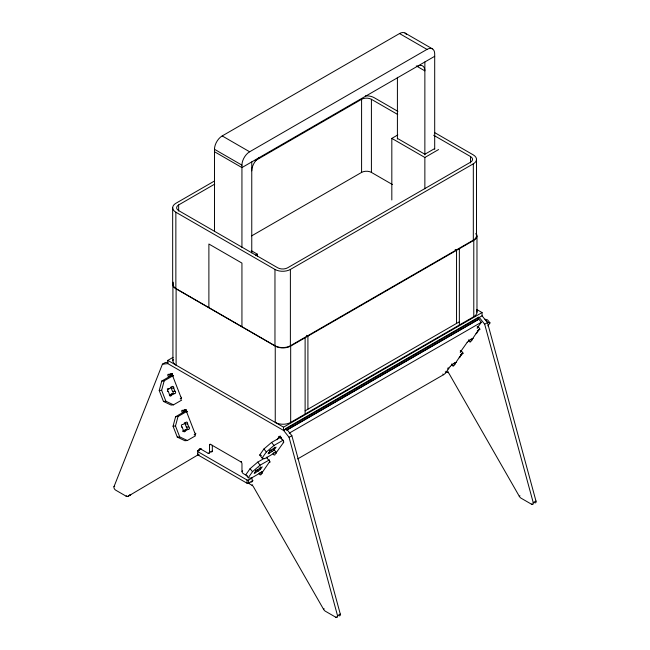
<?xml version="1.0" encoding="UTF-8"?>
<svg xmlns="http://www.w3.org/2000/svg" width="650" height="650" viewBox="0 0 650 650"><rect width="100%" height="100%" fill="white"/><g stroke="black" fill="none" stroke-linecap="round" stroke-linejoin="round"><path stroke-width="0.97" d="M172.664 284.082L172.664 207.764M172.916 284.391L172.916 360.717M476.515 159.372L476.515 235.69M476.978 312.236L476.978 235.918M255.994 470.876L262.234 466.887L260.382 469.454L259.001 467.756M260.414 469.536L254.191 473.533L256.051 470.941L255.442 470.186M269.848 451.173L276.071 447.159L274.235 449.751M274.267 449.824L272.317 451.417L270.766 449.524M450.223 366.356L452.067 364.772M461.053 355.095L461.849 354.161M467.163 342.266L468.975 340.689M477.88 331.061L478.684 330.127M172.811 376.049L172.819 375.96A1.479 0.853 60 0 0 171.771 374.148A1.406 0.812 60 0 0 170.779 374.416M181.683 400.108L173.493 404.828L171.072 405.048L163.459 401.432L159.226 390.52L161.769 381.046L170.771 375.854L173.192 375.635L164.19 380.827L161.769 381.046M173.493 404.828L165.88 401.213L161.647 390.301L164.19 380.827M195.512 435.793L187.33 440.513L184.909 440.733L177.287 437.117L173.062 426.205L175.606 416.731L184.608 411.531A1.292 1.016 84.9 0 0 185.843 409.801M187.33 440.513L179.717 436.898L175.484 425.986L178.027 416.512L187.029 411.32M167.928 362.286L165.23 362.578L162.427 364.187L114.002 486.663L114.701 486.257M264.249 458.356L257.701 462.134L250.079 468.683L245.846 474.703L248.268 477.718L250.803 478.4L259.805 473.208M273.658 453.505L264.656 458.705L262.121 458.023L259.699 455.008L263.933 448.979L271.554 442.439L280.946 437.125M248.268 477.718L252.501 471.697L260.122 465.148L269.441 459.875M262.121 458.023L266.354 451.994L273.975 445.453L283.059 440.253M277.006 439.782L278.712 437.352L280.109 436.54M261.885 471.746L259.09 473.363A1.446 0.837 60 0 0 260.211 474.841A1.446 0.837 60 0 0 261.072 474.151L269.043 462.556L270.099 461.947M297.659 458.916L443.454 374.766A2.259 0.479 -38.8 0 0 445.859 372.702L450.271 366.421M461.532 351.504L460.192 352.219L467.212 342.331M478.465 327.421L477.132 328.128L481.317 322.278L478.887 319.264L286.845 430.129M460.314 356.281L461.102 355.16L460.501 354.404M477.149 332.248L477.937 331.134L477.327 330.379M487.89 325.918L490.003 322.904L487.581 319.889L485.046 319.207L487.468 322.221L490.003 322.904M476.751 332.808L476.06 333.694L476.791 333.442M459.875 356.882L459.233 357.727L459.875 357.533M272.293 451.417L268.076 453.838L269.904 451.238L269.295 450.483M260.902 467.594L260.293 466.846M273.812 453.375L273.699 452.928M260.219 472.883L260.959 472.469M478.993 329.891L479.871 329.461M462.158 353.917L463.044 353.494M113.953 486.622A2.446 1.414 60 0 0 115.692 490.157L126.067 496.153A3.778 2.186 60 0 0 127.969 496.332L198.193 454.756M214.484 231.595L214.484 149.289A10.904 6.297 -60 0 1 222.194 135.931L399.531 33.548A10.904 6.297 -60 0 1 406.38 34.409M241.938 247.439L241.938 165.141A10.904 6.297 -60 0 1 249.649 151.783L426.985 49.4A10.904 6.297 -60 0 1 434.696 53.852L434.696 149.297M214.549 180.968L175.857 203.312A10.904 6.297 0 0 0 175.857 212.217L175.857 288.535L274.966 345.759A10.904 6.297 0 0 0 290.387 345.759L473.322 240.143A10.904 6.297 0 0 0 476.003 233.781M434.696 56.298L241.938 167.578L214.484 151.734M178.653 211.023L178.653 204.929L214.711 184.112M255.166 160.753L361.587 99.312A6.947 4.006 0 0 1 371.41 99.312L397.719 114.506M391.82 199.972L391.82 138.393L397.816 134.932M251.648 235.877L361.587 172.404A6.947 4.006 0 0 1 371.41 172.404L392.462 184.559M434.696 148.566L424.864 154.245L397.41 138.393M255.645 255.174L257.359 254.182L257.359 256.197M391.82 138.393L424.864 157.471L438.571 149.557M175.857 212.217L274.966 269.441A10.904 6.297 0 0 0 290.387 269.441L473.322 163.824A10.904 6.297 0 0 0 473.322 154.919L434.728 132.641M248.162 482.641A1.812 1.048 60 0 0 249.072 483.592L251.981 485.274A3.014 1.739 60 0 1 253.5 486.882L323.521 609.237A3.778 2.186 60 0 0 325.423 611.252L335.79 617.24A2.446 1.414 60 0 0 337.537 615.704L289.063 437.296L283.66 430.495L167.83 363.618L167.83 360.384L173.095 357.346M168.301 376.334A1.446 0.837 60 0 1 167.846 374.611A1.446 0.837 60 0 1 169.032 374.571L169.902 374.083M172.193 373.62L169.024 374.587M171.771 374.148L172.469 373.742M171.291 374.961L168.309 376.399M173.477 375.789L172.778 376.188L180.749 396.736M168.886 388.895L171.803 387.213A1.292 1.016 84.9 0 1 173.095 386.466A1.292 1.016 84.9 0 1 173.737 388.131L174.923 391.178A1.292 1.016 84.9 0 1 175.565 392.844A1.292 1.016 84.9 0 1 174.273 393.591L171.364 395.265A1.292 1.016 84.9 0 1 170.072 396.012A1.292 1.016 84.9 0 1 169.423 394.347L168.244 391.308A1.292 1.016 84.9 0 1 167.594 389.642A1.292 1.016 84.9 0 1 168.886 388.895L167.269 389.033M169.666 395.062L171.852 393.803A1.292 1.016 84.9 0 0 173.144 393.055A1.292 1.016 84.9 0 0 172.494 391.389L171.316 388.351A1.292 1.016 84.9 0 0 171.096 387.059M181.618 397.914L180.213 398.718A1.446 0.837 60 0 0 181.399 398.694A1.446 0.837 60 0 0 180.936 396.971M173.144 283.099A10.904 6.297 0 0 0 176.109 288.844L275.251 346.084A10.904 6.297 0 0 0 290.672 346.084L473.785 240.37A10.904 6.297 0 0 0 476.084 233.415M184.202 409.866L182.975 410.572L184.738 410.41A1.406 0.812 60 0 1 185.819 410.207A1.406 0.812 60 0 1 186.672 411.84M185.721 410.126L186.42 409.727M187.428 411.767L186.729 412.173L194.699 432.713M185.648 422.914L182.739 424.588A1.292 1.016 84.9 0 0 181.447 425.336A1.292 1.016 84.9 0 0 182.089 427.001L183.276 430.048A1.292 1.016 84.9 0 0 183.918 431.714A1.292 1.016 84.9 0 0 185.209 430.966L188.126 429.284A1.292 1.016 84.9 0 0 189.418 428.545A1.292 1.016 84.9 0 0 188.768 426.871L187.59 423.832A1.292 1.016 84.9 0 0 186.94 422.167A1.292 1.016 84.9 0 0 185.648 422.914L184.291 423.036M182.788 431.186L185.697 429.504A1.292 1.016 84.9 0 0 186.997 428.756A1.292 1.016 84.9 0 0 186.347 427.091L185.169 424.044A1.292 1.016 84.9 0 0 185.014 422.858M195.91 433.696L194.163 434.704A1.446 0.837 60 0 0 195.349 434.679A1.446 0.837 60 0 0 194.886 432.957L194.773 432.778M199.209 450.726A1.885 1.089 60 0 1 199.152 450.271L199.152 449.662L200.558 448.849M252.143 481.211L248.633 483.234A1.129 0.65 0 0 1 247.041 483.234L197.771 454.829L197.771 450.677L201.281 448.654M199.152 449.662A1.885 1.089 60 0 1 200.484 448.89L208.195 453.343A1.885 1.089 60 0 0 209.528 452.571L209.528 445.006L210.754 444.299M126.067 496.153L126.766 495.747M198.339 454.634L197.99 454.837A3.014 1.739 60 0 1 199.192 454.829M127.969 496.332L130.764 494.715A3.778 2.186 60 0 1 129.643 494.853M208.195 453.343L209.243 452.733M209.528 452.571L212.322 450.954L212.322 445.266M305.118 410.841L459.347 321.799M275.251 346.084L275.251 422.411A10.904 6.297 0 0 0 290.672 422.411L473.785 316.688A10.904 6.297 0 0 0 476.466 310.326M283.538 427.196L482.073 312.569L482.073 315.803L283.538 430.422L283.538 427.196L167.83 360.384M285.764 428.48L478.709 317.086L478.709 319.126L286.642 430.016M283.66 430.495L286.463 428.878L291.858 435.687L340.283 614.071A2.446 1.414 60 0 1 339.007 615.81M278.712 437.352L278.671 437.076A1.479 0.853 60 0 1 279.719 436.467L280.418 436.069M281.401 437.483L280.694 437.881L282.466 440.082A1.446 0.837 60 0 1 283.644 441.472A1.446 0.837 60 0 1 283.189 442.658M289.266 433.144L481.317 322.278M209.528 445.006A1.511 0.869 60 0 1 210.592 444.389L240.898 461.882L241.597 461.484M531.529 504.197A2.373 1.365 60 0 0 533.244 502.661L484.681 324.228L487.484 322.611L482.04 315.778M289.063 437.296L291.858 435.687M283.692 442.276L275.064 454.301A1.446 0.837 60 0 1 274.162 454.968A1.446 0.837 60 0 1 273.024 453.481L275.836 451.872A1.446 0.837 60 0 0 276.583 453.123M479.968 328.965L478.741 329.672L470.811 341.291M247.577 476.076L243.295 473.606A1.885 1.089 60 0 1 241.963 471.299L242.661 470.892M470.787 339.723L473.241 338.309M267.451 457.356L266.752 457.762L268.515 459.956A1.446 0.837 60 0 1 269.701 461.346A1.446 0.837 60 0 1 269.238 462.54M463.214 352.95L461.809 353.762L453.887 365.381M251.176 477.953L251.704 477.652M197.771 450.677A1.129 0.65 0 0 0 197.771 451.604L247.041 480.009A1.129 0.65 0 0 0 248.633 480.009L252.143 477.977M261.081 473.907L262.47 473.086M454.651 362.952L451.856 364.569A1.446 0.837 60 0 0 452.977 366.039A1.446 0.837 60 0 0 453.838 365.349M453.871 363.805L456.349 362.367M253.037 480.577L251.006 481.747A1.885 1.089 60 0 0 252.338 480.976L252.338 480.366A1.885 1.089 60 0 0 251.006 478.051M251.981 485.274L252.679 484.876M445.973 371.256L447.72 372.271L448.419 371.865M323.521 609.237L324.22 608.831M447.72 372.271A3.014 1.739 60 0 1 449.239 373.88L519.261 496.226L519.959 495.82M337.488 615.688L340.283 614.071M533.171 502.645L535.966 501.036L487.484 322.611M335.79 617.24L336.497 616.834M532.228 503.823L531.529 504.229L521.162 498.241A3.778 2.186 60 0 1 519.261 496.226M162.427 364.187L167.83 363.618M170.584 387.319L171.803 387.213M171.316 388.351L173.737 388.131M159.226 390.52L161.647 390.301M167.334 391.389L168.244 391.308M172.494 391.389L174.923 391.178M171.852 393.803L174.273 393.591M169.39 395.444L171.364 395.265M163.459 401.432L165.88 401.213M184.608 411.531L186.875 411.328M175.606 416.731L178.027 416.512M185.169 424.044L187.59 423.832M173.062 426.205L175.484 425.986M181.488 427.058L182.089 427.001M186.347 427.091L188.768 426.871M185.697 429.504L188.126 429.284M182.942 431.169L185.209 430.966M177.287 437.117L179.717 436.898M282.977 440.253L282.523 439.692M259.699 455.008L261.389 455.463M404.983 33.012L432.437 48.856M399.531 33.548L426.985 49.4M416.284 65.918L424.864 70.874A10.904 6.297 -60 0 0 417.154 66.422M397.889 111.369L374.205 97.695A10.904 6.297 0 0 0 365.373 95.883M433.688 135.265L470.527 156.536L470.527 162.931M455.146 249.511L456.544 250.323L456.544 323.416M222.194 135.931L249.649 151.783M214.484 149.289L241.938 165.141M476.816 309.538L482.073 312.569M251.274 250.664L257.359 254.182M306.516 335.327L307.913 336.131L307.913 409.224M171.243 374.92L171.121 374.798A1.446 0.837 60 0 1 170.698 374.01M477.214 326.487L477.823 327.243M468.544 339.909L468.999 340.478M460.281 350.577L460.882 351.333M451.604 364L452.059 364.569M445.25 371.946L445.859 372.702M442.853 374.01L443.454 374.766M280.556 437.239L281.767 438.75M271.554 442.439L273.975 445.453M274.146 447.135L274.747 447.891M273.008 448.24L275.836 451.872M268.759 452.335L269.368 453.091M263.933 448.979L266.354 451.994M267.004 457.316L267.459 457.884M257.701 462.134L260.122 465.148M257.059 469.422L258.424 471.12M254.906 472.046L255.515 472.794M250.079 468.683L252.501 471.697M479.245 317.395L484.681 324.228M473.785 240.37L473.785 316.688M473.322 163.824L473.322 240.143M459.347 248.706L459.347 325.024M424.864 61.969L424.864 154.887M424.864 157.471L424.864 188.768M397.41 77.293L397.41 139.043M371.41 99.312L371.41 172.404M361.587 99.312L361.587 172.404M305.118 337.748L305.118 414.074M290.672 346.084L290.672 422.411M290.387 269.441L290.387 345.759M274.966 269.441L274.966 345.759M251.761 161.907L251.761 252.809M248.633 480.009L248.633 483.234M247.041 480.009L247.041 483.234M241.963 471.299L241.963 463.734A1.511 0.869 60 0 0 240.898 461.882M241.938 326.69L241.938 263.088L208.886 244.01L208.886 307.604M176.109 288.844L176.109 365.17A10.904 6.297 0 0 1 173.144 359.426M536.039 501.052A2.373 1.365 60 0 1 534.641 502.751M478.205 327.056A1.446 0.837 60 0 1 479.391 328.461A1.446 0.837 60 0 1 478.928 329.656M470.771 341.266A1.446 0.837 60 0 1 469.901 341.957A1.446 0.837 60 0 1 468.764 340.478L471.583 338.869A1.446 0.837 60 0 0 472.249 340.048M448.183 367.567A2.072 1.194 60 0 1 447.411 368.94M461.281 351.138A1.446 0.837 60 0 1 462.467 352.552A1.446 0.837 60 0 1 462.004 353.738M455.317 364.13A1.446 0.837 60 0 1 454.634 362.944M171.99 374.067A1.292 1.016 84.9 0 1 170.771 375.854M212.322 450.954A1.885 1.089 60 0 1 210.99 451.726M182.975 410.548A1.446 0.837 60 0 0 181.789 410.597A1.446 0.837 60 0 0 182.252 412.319L185.055 410.767A1.446 0.837 60 0 1 184.6 409.858M279.719 436.483A1.406 0.812 60 0 1 280.711 437.889M274.072 449.694A1.446 0.837 60 0 1 273.349 449.158M266.573 457.234A1.406 0.812 60 0 1 266.768 457.762M262.251 472.582A1.446 0.837 60 0 1 261.869 471.746M178.653 204.929A6.947 4.006 0 0 0 178.653 210.6L277.769 267.824A6.947 4.006 0 0 0 287.592 267.824L470.527 162.207A6.947 4.006 0 0 0 470.527 156.536M175.857 288.535A10.904 6.297 0 0 1 173.176 282.173M251.761 170.812A10.904 6.297 -60 0 1 259.472 157.454M197.771 454.829A1.129 0.65 0 0 1 197.771 453.903"/></g></svg>
